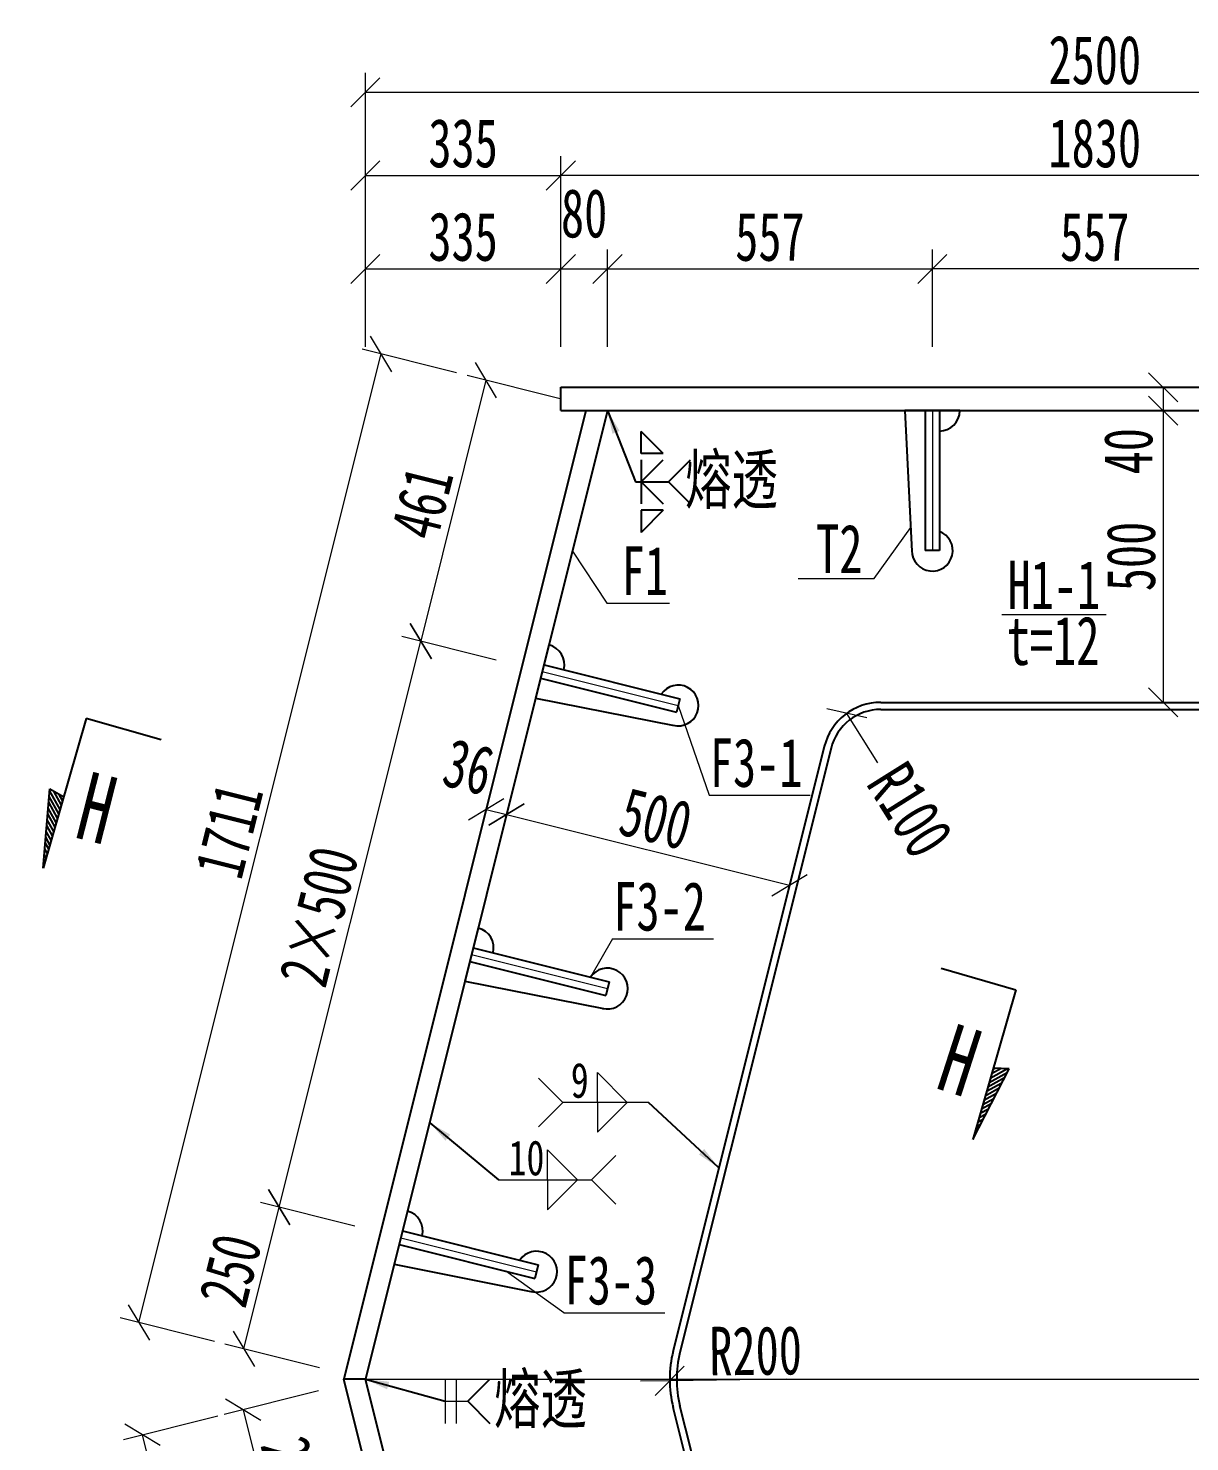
# Model space of a CAD drawing. Header units: millimetres. Extents: x -411717 to -116098, y 0 to 693159.
# Drawn here: x -184082 to -182091, y 312321 to 314743 of the extents above; entities that cross this region are included whole.
import ezdxf
from ezdxf.enums import TextEntityAlignment as Align

# ---------------------------------------------------------------- set-up
doc = ezdxf.new("R2010")
doc.units = ezdxf.units.MM
doc.header["$LTSCALE"] = 2
doc.header["$PDMODE"] = 3
doc.header["$PDSIZE"] = -10
doc.layers.get('Defpoints').update_dxf_attribs({"color": 8, "lineweight": 9})
doc.layers.add('dim', color=3, linetype='Continuous')
doc.layers.add('焊缝', color=7, linetype='Continuous')
for name, color, linetype, lineweight in [('文字', 7, 'Continuous', 15), ('标注', 4, 'Continuous', 13), ('横隔板', 6, 'Continuous', 25), ('细实线', 4, 'Continuous', 15), ('钢板粗线', 1, 'Continuous', 25)]:
    doc.layers.add(name, color=color, linetype=linetype, lineweight=lineweight)
doc.styles.add('111', font='仿宋_GB2312.ttf', dxfattribs={"width": 0.7})
doc.styles.add('BM_Dim', font='仿宋_GB2312.ttf', dxfattribs={"width": 0.85})
doc.styles.add('SMEDI', font='仿宋_GB2312.ttf', dxfattribs={"width": 0.75})
doc.styles.get("Standard").update_dxf_attribs({"font": '仿宋_GB2312.ttf'})
doc.dimstyles.new('200', dxfattribs={"dimscale": 0, "dimtxt": 2.5, "dimasz": 1.5, "dimexe": 1, "dimexo": 1, "dimgap": 0.4, "dimtad": 1, "dimdec": 0, "dimdsep": 46, "dimtxsty": '111', "dimblk": 'OBLIQUE', "dimcen": 0, "dimclrd": 256, "dimclre": 256, "dimclrt": 256, "dimadec": 1, "dimazin": 2, "dimtfac": 1, "dimtdec": 0, "dimtmove": 2, "dimatfit": 3, "dimfxl": 4, "dimfxlon": 1, "dimtolj": 1, "dimlwd": -1, "dimlwe": -1, "dimarcsym": 0})
doc.dimstyles.new('MSteel_1.0_1.0', dxfattribs={"dimtxt": 3, "dimasz": 1.2, "dimexe": 1, "dimexo": 1, "dimgap": 1, "dimtad": 3, "dimtoh": 1, "dimdec": 0, "dimzin": 0, "dimdsep": 46, "dimtxsty": 'Standard', "dimblk": 'ARCHTICK', "dimcen": 0.09, "dimclrd": 3, "dimclre": 3, "dimadec": 0, "dimazin": 0, "dimtfac": 1, "dimtdec": 4, "dimtofl": 0, "dimtmove": 0, "dimatfit": 3, "dimfxl": 1, "dimtolj": 1, "dimtzin": 0, "dimarcsym": 0})

# ---------------------------------------------------------------- blocks, each defined once
blk = doc.blocks.new('_Oblique')
at = {"color": 0, "linetype": 'ByBlock', "lineweight": -2}
blk.add_line((-0.5, -0.5), (0.5, 0.5), dxfattribs=at)
blk = doc.blocks.new('*D1218')
at = {"layer": 'Defpoints', "color": 0, "transparency": 16777216}
for p in [(-182137.3, 314128), (-182137.3, 314088), (-182136.5, 314088)]:
    blk.add_point(p, dxfattribs=at)
at = {"layer": '细实线', "transparency": 16777216}
for p, q in [((-182136.5, 314128), (-182103.2, 314128)), ((-182136.5, 314128), (-182136.5, 314088)), ((-182136.5, 314088), (-182103.2, 314088))]:
    blk.add_line(p, q, dxfattribs=at)
at = {"layer": '细实线', "transparency": 16777216, "xscale": 50, "yscale": 50, "zscale": 50}
for p, rotation in [((-182136.5, 314128), 90), ((-182136.5, 314088), 270)]:
    blk.add_blockref('_Oblique', p, dxfattribs=dict(at, rotation=rotation))
at = {"layer": '细实线', "transparency": 16777216, "insert": (-182196.1, 314018.4), "char_height": 83.33, "attachment_point": 5, "rotation": 90, "style": '111'}
blk.add_mtext('\\A1;40', dxfattribs=at)
blk = doc.blocks.new('*D1220')
at = {"layer": 'Defpoints', "color": 0, "transparency": 16777216}
for p in [(-183261.9, 313395.8), (-182776.8, 313274.6), (-182776.8, 313274.6)]:
    blk.add_point(p, dxfattribs=at)
at = {"layer": '细实线', "transparency": 16777216}
for p, q in [((-183261.9, 313395.8), (-183253.8, 313428.2)), ((-183261.9, 313395.8), (-182776.8, 313274.6)), ((-182776.8, 313274.6), (-182768.8, 313306.9))]:
    blk.add_line(p, q, dxfattribs=at)
at = {"layer": '细实线', "transparency": 16777216, "xscale": 49.99999999999995, "yscale": 49.99999999999995, "zscale": 49.99999999999995}
for p, rotation in [((-183261.9, 313395.8), 165.9637565321026), ((-182776.8, 313274.6), 345.9637565321026)]:
    blk.add_blockref('_Oblique', p, dxfattribs=dict(at, rotation=rotation))
at = {"layer": '细实线', "transparency": 16777216, "insert": (-183006, 313388.6), "char_height": 83.33, "attachment_point": 5, "rotation": 345.9638, "style": '111'}
blk.add_mtext('\\A1;500', dxfattribs=at)
blk = doc.blocks.new('24-240加劲 有过焊孔')
at = {"layer": 'Defpoints'}
blk.add_line((0, 0), (0, 240), dxfattribs=at)
at = {"layer": '钢板粗线'}
for p, q in [((-12, 0), (-12, 240)), ((-12, 240), (12, 240)), ((12, 0), (12, 240)), ((47, 0), (35, 241.7)), ((-47, 0), (47, 0))]:
    blk.add_line(p, q, dxfattribs=at)
for centre, start, end in [((0, 240), 0, 249.949), ((-12, 0), 90, 180)]:
    blk.add_arc(centre, 35, start, end, dxfattribs=at)
blk = doc.blocks.new('*D1224')
at = {"layer": 'Defpoints', "color": 0, "transparency": 16777216}
for p in [(-182283.9, 314088), (-182283.9, 313588), (-182136.5, 313588)]:
    blk.add_point(p, dxfattribs=at)
at = {"layer": '标注', "transparency": 16777216}
for p, q in [((-182250.6, 314088), (-182103.2, 314088)), ((-182136.5, 314088), (-182136.5, 313588)), ((-182250.6, 313588), (-182103.2, 313588))]:
    blk.add_line(p, q, dxfattribs=at)
at = {"layer": '标注', "transparency": 16777216, "xscale": 49.99999999999991, "yscale": 49.99999999999991, "zscale": 49.99999999999991}
for p, rotation in [((-182136.5, 314088), 90), ((-182136.5, 313588), 270)]:
    blk.add_blockref('_Oblique', p, dxfattribs=dict(at, rotation=rotation))
at = {"layer": '标注', "transparency": 16777216, "insert": (-182191.5, 313838), "char_height": 83.33, "attachment_point": 5, "rotation": 90, "style": '111'}
blk.add_mtext('\\A1;500', dxfattribs=at)
blk = doc.blocks.new('*D1227')
at = {"layer": 'Defpoints', "color": 0, "transparency": 16777216}
for p in [(-183280.8, 313468.6), (-183245.9, 313459.9), (-183261.9, 313395.8)]:
    blk.add_point(p, dxfattribs=at)
at = {"layer": '标注', "transparency": 16777216}
for p, q in [((-183288.9, 313436.3), (-183304.9, 313372.2)), ((-183254, 313427.6), (-183270, 313363.5)), ((-183296.8, 313404.6), (-183261.9, 313395.8))]:
    blk.add_line(p, q, dxfattribs=at)
at = {"layer": '标注', "transparency": 16777216, "xscale": 49.99999999999991, "yscale": 49.99999999999991, "zscale": 49.99999999999991}
for p, rotation in [((-183296.8, 313404.6), 165.9637565319836), ((-183261.9, 313395.8), 345.9637565319836)]:
    blk.add_blockref('_Oblique', p, dxfattribs=dict(at, rotation=rotation))
at = {"layer": '标注', "transparency": 16777216, "insert": (-183327.3, 313477.3), "char_height": 83.33, "attachment_point": 5, "rotation": 345.9638, "style": '111'}
blk.add_mtext('\\A1;36', dxfattribs=at)
blk = doc.blocks.new('*D1247')
at = {"layer": 'Defpoints', "color": 0, "transparency": 16777216}
for p in [(-183168.9, 314330.7), (-183168.9, 314088), (-183503.8, 312428.2)]:
    blk.add_point(p, dxfattribs=at)
at = {"layer": '标注', "transparency": 16777216}
for p, q in [((-183503.8, 314197.3), (-183503.8, 314364)), ((-183168.9, 314197.3), (-183168.9, 314364)), ((-183503.8, 314330.7), (-183168.9, 314330.7))]:
    blk.add_line(p, q, dxfattribs=at)
at = {"layer": '标注', "transparency": 16777216, "xscale": 49.99999999999991, "yscale": 49.99999999999991, "zscale": 49.99999999999991, "rotation": 180}
blk.add_blockref('_Oblique', (-183503.8, 314330.7), dxfattribs=at)
at = {"layer": '标注', "transparency": 16777216, "xscale": 49.99999999999991, "yscale": 49.99999999999991, "zscale": 49.99999999999991}
blk.add_blockref('_Oblique', (-183168.9, 314330.7), dxfattribs=at)
at = {"layer": '标注', "transparency": 16777216, "insert": (-183336.3, 314385.7), "char_height": 83.33, "attachment_point": 5, "style": '111'}
blk.add_mtext('\\A1;335', dxfattribs=at)
blk = doc.blocks.new('*D1248')
at = {"layer": 'Defpoints', "color": 0, "transparency": 16777216}
for p in [(-183088.9, 314330.7), (-183168.9, 314088), (-183088.9, 314088)]:
    blk.add_point(p, dxfattribs=at)
at = {"layer": '标注', "transparency": 16777216}
for p, q in [((-183168.9, 314197.3), (-183168.9, 314364)), ((-183088.9, 314197.3), (-183088.9, 314364)), ((-183168.9, 314330.7), (-183088.9, 314330.7))]:
    blk.add_line(p, q, dxfattribs=at)
at = {"layer": '标注', "transparency": 16777216, "xscale": 49.99999999999991, "yscale": 49.99999999999991, "zscale": 49.99999999999991, "rotation": 180}
blk.add_blockref('_Oblique', (-183168.9, 314330.7), dxfattribs=at)
at = {"layer": '标注', "transparency": 16777216, "xscale": 49.99999999999991, "yscale": 49.99999999999991, "zscale": 49.99999999999991}
blk.add_blockref('_Oblique', (-183088.9, 314330.7), dxfattribs=at)
at = {"layer": '标注', "transparency": 16777216, "insert": (-183128.9, 314425.7), "char_height": 83.33, "attachment_point": 5, "style": '111'}
blk.add_mtext('\\A1;80', dxfattribs=at)
blk = doc.blocks.new('*D1230')
at = {"layer": 'Defpoints', "color": 0, "transparency": 16777216}
for p in [(-182532.2, 314330.7), (-183088.9, 314088), (-182532.2, 314088)]:
    blk.add_point(p, dxfattribs=at)
at = {"layer": '标注', "transparency": 16777216}
for p, q in [((-183088.9, 314197.3), (-183088.9, 314364)), ((-182532.2, 314197.3), (-182532.2, 314364)), ((-183088.9, 314330.7), (-182532.2, 314330.7))]:
    blk.add_line(p, q, dxfattribs=at)
at = {"layer": '标注', "transparency": 16777216, "xscale": 49.99999999999991, "yscale": 49.99999999999991, "zscale": 49.99999999999991, "rotation": 180}
blk.add_blockref('_Oblique', (-183088.9, 314330.7), dxfattribs=at)
at = {"layer": '标注', "transparency": 16777216, "xscale": 49.99999999999991, "yscale": 49.99999999999991, "zscale": 49.99999999999991}
blk.add_blockref('_Oblique', (-182532.2, 314330.7), dxfattribs=at)
at = {"layer": '标注', "transparency": 16777216, "insert": (-182810.5, 314385.7), "char_height": 83.33, "attachment_point": 5, "style": '111'}
blk.add_mtext('\\A1;557', dxfattribs=at)
blk = doc.blocks.new('*D1252')
at = {"layer": 'Defpoints', "color": 0, "transparency": 16777216}
for p in [(-183168.9, 314490.9), (-183168.9, 314128), (-181338.8, 314128)]:
    blk.add_point(p, dxfattribs=at)
at = {"layer": '标注', "transparency": 16777216}
for p, q in [((-183168.9, 314357.6), (-183168.9, 314524.2)), ((-181338.8, 314357.6), (-181338.8, 314524.2)), ((-181338.8, 314490.9), (-183168.9, 314490.9))]:
    blk.add_line(p, q, dxfattribs=at)
at = {"layer": '标注', "transparency": 16777216, "xscale": 49.99999999999991, "yscale": 49.99999999999991, "zscale": 49.99999999999991, "rotation": 180}
blk.add_blockref('_Oblique', (-183168.9, 314490.9), dxfattribs=at)
at = {"layer": '标注', "transparency": 16777216, "xscale": 49.99999999999991, "yscale": 49.99999999999991, "zscale": 49.99999999999991}
blk.add_blockref('_Oblique', (-181338.8, 314490.9), dxfattribs=at)
at = {"layer": '标注', "transparency": 16777216, "insert": (-182253.8, 314545.9), "char_height": 83.33, "attachment_point": 5, "style": '111'}
blk.add_mtext('\\A1;1830', dxfattribs=at)
blk = doc.blocks.new('*D1231')
at = {"layer": 'Defpoints', "color": 0, "transparency": 16777216}
for p in [(-181003.8, 314633.5), (-183503.8, 312409), (-181003.8, 312409)]:
    blk.add_point(p, dxfattribs=at)
at = {"layer": '标注', "transparency": 16777216}
for p, q in [((-183503.8, 314500.1), (-183503.8, 314666.8)), ((-181003.8, 314500.1), (-181003.8, 314666.8)), ((-183503.8, 314633.5), (-181003.8, 314633.5))]:
    blk.add_line(p, q, dxfattribs=at)
at = {"layer": '标注', "transparency": 16777216, "xscale": 49.99999999999991, "yscale": 49.99999999999991, "zscale": 49.99999999999991, "rotation": 180}
blk.add_blockref('_Oblique', (-183503.8, 314633.5), dxfattribs=at)
at = {"layer": '标注', "transparency": 16777216, "xscale": 49.99999999999991, "yscale": 49.99999999999991, "zscale": 49.99999999999991}
blk.add_blockref('_Oblique', (-181003.8, 314633.5), dxfattribs=at)
at = {"layer": '标注', "transparency": 16777216, "insert": (-182253.8, 314688.5), "char_height": 83.33, "attachment_point": 5, "style": '111'}
blk.add_mtext('\\A1;2500', dxfattribs=at)
blk = doc.blocks.new('*D1232')
at = {"layer": 'Defpoints', "color": 0, "transparency": 16777216}
for p in [(-183168.9, 314490.9), (-183168.9, 314248.2), (-183503.8, 312428.2)]:
    blk.add_point(p, dxfattribs=at)
at = {"layer": '标注', "transparency": 16777216}
for p, q in [((-183503.8, 314357.6), (-183503.8, 314524.2)), ((-183168.9, 314357.6), (-183168.9, 314524.2)), ((-183503.8, 314490.9), (-183168.9, 314490.9))]:
    blk.add_line(p, q, dxfattribs=at)
at = {"layer": '标注', "transparency": 16777216, "xscale": 49.99999999999991, "yscale": 49.99999999999991, "zscale": 49.99999999999991, "rotation": 180}
blk.add_blockref('_Oblique', (-183503.8, 314490.9), dxfattribs=at)
at = {"layer": '标注', "transparency": 16777216, "xscale": 49.99999999999991, "yscale": 49.99999999999991, "zscale": 49.99999999999991}
blk.add_blockref('_Oblique', (-183168.9, 314490.9), dxfattribs=at)
at = {"layer": '标注', "transparency": 16777216, "insert": (-183336.3, 314545.9), "char_height": 83.33, "attachment_point": 5, "style": '111'}
blk.add_mtext('\\A1;335', dxfattribs=at)
blk = doc.blocks.new('*D1259')
at = {"layer": 'Defpoints', "color": 0, "transparency": 16777216}
for p in [(-182678.8, 313569.2), (-182625.7, 313484.4)]:
    blk.add_point(p, dxfattribs=at)
at = {"layer": '标注', "transparency": 16777216}
blk.add_line((-182625.7, 313484.4), (-182678.8, 313569.2), dxfattribs=at)
at = {"layer": '标注', "transparency": 16777216, "xscale": 49.99999999999991, "yscale": 49.99999999999991, "zscale": 49.99999999999991, "rotation": 122.0703065709551}
blk.add_blockref('_Oblique', (-182678.8, 313569.2), dxfattribs=at)
at = {"layer": '标注', "transparency": 16777216, "insert": (-182570.5, 313403.5), "char_height": 83.33, "attachment_point": 5, "rotation": 302.0703, "style": '111'}
blk.add_mtext('\\A1;R100', dxfattribs=at)
blk = doc.blocks.new('*D1238')
at = {"layer": 'Defpoints', "color": 0, "transparency": 16777216}
for p in [(-183651.4, 312722.8), (-183443.2, 312670.7), (-183503.8, 312428.2)]:
    blk.add_point(p, dxfattribs=at)
at = {"layer": '标注', "transparency": 16777216}
for p, q in [((-183712.1, 312480.3), (-183651.4, 312722.8)), ((-183522.1, 312690.5), (-183683.8, 312730.9)), ((-183582.7, 312447.9), (-183744.4, 312488.3))]:
    blk.add_line(p, q, dxfattribs=at)
at = {"layer": '标注', "transparency": 16777216, "xscale": 49.99999999999987, "yscale": 49.99999999999987, "zscale": 49.99999999999987}
for p, rotation in [((-183651.4, 312722.8), 75.96375653115464), ((-183712.1, 312480.3), 255.9637565311546)]:
    blk.add_blockref('_Oblique', p, dxfattribs=dict(at, rotation=rotation))
at = {"layer": '标注', "transparency": 16777216, "insert": (-183735.1, 312614.9), "char_height": 83.33, "attachment_point": 5, "rotation": 75.9638, "style": '111'}
blk.add_mtext('\\A1;250', dxfattribs=at)
blk = doc.blocks.new('*D1239')
at = {"layer": 'Defpoints', "color": 0, "transparency": 16777216}
for p in [(-183408.9, 313692.9), (-183200.6, 313640.9), (-183443.2, 312670.7)]:
    blk.add_point(p, dxfattribs=at)
at = {"layer": '标注', "transparency": 16777216}
for p, q in [((-183651.4, 312722.8), (-183408.9, 313692.9)), ((-183279.5, 313660.6), (-183441.2, 313701)), ((-183522.1, 312690.5), (-183683.8, 312730.9))]:
    blk.add_line(p, q, dxfattribs=at)
at = {"layer": '标注', "transparency": 16777216, "xscale": 49.99999999999987, "yscale": 49.99999999999987, "zscale": 49.99999999999987}
for p, rotation in [((-183408.9, 313692.9), 75.96375653207353), ((-183651.4, 312722.8), 255.9637565320735)]:
    blk.add_blockref('_Oblique', p, dxfattribs=dict(at, rotation=rotation))
at = {"layer": '标注', "transparency": 16777216, "insert": (-183583.5, 313221.2), "char_height": 83.33, "attachment_point": 5, "rotation": 75.9638, "style": '111'}
blk.add_mtext('\\A1;2×500', dxfattribs=at)
blk = doc.blocks.new('*D1240')
at = {"layer": 'Defpoints', "color": 0, "transparency": 16777216}
for p in [(-183503.8, 312428.2), (-183443.2, 312185.7), (-183652.8, 312133.3)]:
    blk.add_point(p, dxfattribs=at)
at = {"layer": '标注', "transparency": 16777216}
for p, q in [((-183584.1, 312408.1), (-183745.8, 312367.7)), ((-183713.4, 312375.8), (-183652.8, 312133.3)), ((-183523.4, 312165.6), (-183685.1, 312125.2))]:
    blk.add_line(p, q, dxfattribs=at)
at = {"layer": '标注', "transparency": 16777216, "xscale": 49.99999999999987, "yscale": 49.99999999999987, "zscale": 49.99999999999987}
for p, rotation in [((-183713.4, 312375.8), 104.0362434679232), ((-183652.8, 312133.3), 284.0362434679232)]:
    blk.add_blockref('_Oblique', p, dxfattribs=dict(at, rotation=rotation))
at = {"layer": '标注', "transparency": 16777216, "insert": (-183629.8, 312267.9), "char_height": 83.33, "attachment_point": 5, "rotation": 284.0362, "style": '111'}
blk.add_mtext('\\A1;250', dxfattribs=at)
blk = doc.blocks.new('*D1261')
at = {"layer": 'Defpoints', "color": 0, "transparency": 16777216}
for p in [(-183503.8, 312428.2), (-183885.9, 312332.7), (-183088.9, 310768.5)]:
    blk.add_point(p, dxfattribs=at)
at = {"layer": '标注', "transparency": 16777216}
for p, q in [((-183756.6, 312365), (-183918.3, 312324.6)), ((-183471, 310672.9), (-183885.9, 312332.7)), ((-183341.6, 310705.3), (-183503.3, 310664.8))]:
    blk.add_line(p, q, dxfattribs=at)
at = {"layer": '标注', "transparency": 16777216, "xscale": 49.99999999999991, "yscale": 49.99999999999991, "zscale": 49.99999999999991}
for p, rotation in [((-183885.9, 312332.7), 104.0362434679269), ((-183471, 310672.9), 284.036243467927)]:
    blk.add_blockref('_Oblique', p, dxfattribs=dict(at, rotation=rotation))
at = {"layer": '标注', "transparency": 16777216, "insert": (-183625.1, 311516.1), "char_height": 83.33, "attachment_point": 5, "rotation": 284.0362, "style": '111'}
blk.add_mtext('\\A1;1711', dxfattribs=at)
blk = doc.blocks.new('*D1262')
at = {"layer": 'Defpoints', "color": 0, "transparency": 16777216}
for p in [(-183476.9, 314185), (-183088.9, 314088), (-183503.8, 312428.2)]:
    blk.add_point(p, dxfattribs=at)
at = {"layer": '标注', "transparency": 16777216}
for p, q in [((-183347.6, 314152.6), (-183509.3, 314193)), ((-183891.9, 312525.2), (-183476.9, 314185)), ((-183762.5, 312492.9), (-183924.2, 312533.3))]:
    blk.add_line(p, q, dxfattribs=at)
at = {"layer": '标注', "transparency": 16777216, "xscale": 49.99999999999991, "yscale": 49.99999999999991, "zscale": 49.99999999999991}
for p, rotation in [((-183476.9, 314185), 75.963756532074), ((-183891.9, 312525.2), 255.963756532074)]:
    blk.add_blockref('_Oblique', p, dxfattribs=dict(at, rotation=rotation))
at = {"layer": '标注', "transparency": 16777216, "insert": (-183737.8, 313368.4), "char_height": 83.33, "attachment_point": 5, "rotation": 75.9638, "style": '111'}
blk.add_mtext('\\A1;1711', dxfattribs=at)
blk = doc.blocks.new('*D1242')
at = {"layer": 'Defpoints', "color": 0, "transparency": 16777216}
for p in [(-183088.9, 314088), (-183408.9, 313692.9), (-183200.6, 313640.9)]:
    blk.add_point(p, dxfattribs=at)
at = {"layer": '标注', "transparency": 16777216}
for p, q in [((-183167.8, 314107.7), (-183329.5, 314148.1)), ((-183297.1, 314140), (-183408.9, 313692.9)), ((-183279.5, 313660.6), (-183441.2, 313701))]:
    blk.add_line(p, q, dxfattribs=at)
at = {"layer": '标注', "transparency": 16777216, "xscale": 49.99999999999991, "yscale": 49.99999999999991, "zscale": 49.99999999999991}
for p, rotation in [((-183297.1, 314140), 75.96375653207352), ((-183408.9, 313692.9), 255.9637565320735)]:
    blk.add_blockref('_Oblique', p, dxfattribs=dict(at, rotation=rotation))
at = {"layer": '标注', "transparency": 16777216, "insert": (-183406.4, 313929.8), "char_height": 83.33, "attachment_point": 5, "rotation": 75.9638, "style": '111'}
blk.add_mtext('\\A1;461', dxfattribs=at)
blk = doc.blocks.new('*D1264')
at = {"layer": 'Defpoints', "color": 0, "transparency": 16777216}
for p in [(-182982.3, 312425.5), (-182782.3, 312428.2)]:
    blk.add_point(p, dxfattribs=at)
at = {"layer": '标注', "transparency": 16777216}
for p, q in [((-182982.3, 312425.5), (-183032.2, 312424.8)), ((-182782.3, 312428.2), (-182982.3, 312425.5))]:
    blk.add_line(p, q, dxfattribs=at)
at = {"layer": '标注', "transparency": 16777216, "xscale": 50.00000000000007, "yscale": 50.00000000000007, "zscale": 50.00000000000007, "rotation": 0.7851341266660457}
blk.add_blockref('_Oblique', (-182982.3, 312425.5), dxfattribs=at)
at = {"layer": '标注', "transparency": 16777216, "insert": (-182835.1, 312476.6), "char_height": 83.33, "attachment_point": 5, "rotation": 0.7851, "style": '111'}
blk.add_mtext('\\A1;R200', dxfattribs=at)
blk = doc.blocks.new('_ArchTick')
at = {"color": 0, "linetype": 'ByBlock', "const_width": 0.15}
blk.add_lwpolyline([(-0.5, -0.5), (0.5, 0.5)], dxfattribs=at)
blk = doc.blocks.new('剖面箭头')
at = {"layer": '钢板粗线', "ltscale": 10}
h = blk.add_hatch(dxfattribs=at)
h.set_pattern_fill('ANSI31', color=256, style=0)
h.set_pattern_definition([(45, (-182.99888, -777.8594), (-0.088388348, 0.088388348), [])])
h.paths.add_polyline_path([(6, -3), (3.15, -3), (3, -3.6)])
for p, q in [((0, 0), (0, -3)), ((0, -3), (6, -3)), ((6, -3), (3, -3.6)), ((3, -3.6), (3.15, -3))]:
    blk.add_line(p, q, dxfattribs=at)
blk = doc.blocks.new('*D1267')
at = {"layer": 'Defpoints', "color": 0, "transparency": 16777216}
for p in [(-182532.2, 314330.7), (-182532.2, 314088), (-181975.5, 314088)]:
    blk.add_point(p, dxfattribs=at)
at = {"layer": '标注', "transparency": 16777216}
for p, q in [((-182532.2, 314197.3), (-182532.2, 314364)), ((-181975.5, 314197.3), (-181975.5, 314364)), ((-181975.5, 314330.7), (-182532.2, 314330.7))]:
    blk.add_line(p, q, dxfattribs=at)
at = {"layer": '标注', "transparency": 16777216, "xscale": 49.99999999999991, "yscale": 49.99999999999991, "zscale": 49.99999999999991, "rotation": 180}
blk.add_blockref('_Oblique', (-182532.2, 314330.7), dxfattribs=at)
at = {"layer": '标注', "transparency": 16777216, "xscale": 49.99999999999991, "yscale": 49.99999999999991, "zscale": 49.99999999999991}
blk.add_blockref('_Oblique', (-181975.5, 314330.7), dxfattribs=at)
at = {"layer": '标注', "transparency": 16777216, "insert": (-182253.8, 314385.7), "char_height": 83.33, "attachment_point": 5, "style": '111'}
blk.add_mtext('\\A1;557', dxfattribs=at)

msp = doc.modelspace()

# ---------------------------------------------------------------- linework, layer by layer
at = {"layer": 'Defpoints'}
msp.add_line((-183503.8, 312428.2), (-181003.8, 312428.2), dxfattribs=at)
at = {"layer": '标注'}
for p, q in [((-183080.2, 313182.9), (-183118.1, 313117.2)), ((-183163.7, 312542.2), (-183262.9, 312613.3)), ((-183366.9, 312428.2), (-183366.9, 312352.6)), ((-183348.2, 312428.2), (-183348.2, 312352.6)), ((-183366.9, 312390.4), (-183328.4, 312390.4))]:
    msp.add_line(p, q, dxfattribs=at)
at = {"layer": '横隔板', "ltscale": 550}
for p, q in [((-183168.9, 314128), (-181338.8, 314128)), ((-183126, 314088), (-183540.9, 312428.2)), ((-183088.9, 314088), (-183503.8, 312428.2)), ((-183168.9, 314088), (-181338.8, 314088)), ((-182620.4, 313588), (-181887.2, 313588)), ((-182620.4, 313576), (-181887.2, 313576)), ((-182717.4, 313512.2), (-182976.3, 312476.7)), ((-182705.8, 313509.3), (-182964.7, 312473.8)), ((-183126, 310768.5), (-183540.9, 312428.2)), ((-183088.9, 310768.5), (-183503.8, 312428.2)), ((-182717.4, 311344.2), (-182976.3, 312379.7)), ((-182717.4, 311344.2), (-182976.3, 312379.7)), ((-182705.8, 311347.1), (-182964.7, 312382.6))]:
    msp.add_line(p, q, dxfattribs=at)
at = {"layer": '横隔板', "color": 2, "ltscale": 550}
for p, q in [((-183168.9, 314088), (-183168.9, 314128)), ((-183503.8, 312428.2), (-183540.9, 312428.2))]:
    msp.add_line(p, q, dxfattribs=at)
for centre, radius, start, end in [((-182620.4, 313488), 100, 90, 165.9638), ((-182620.4, 313488), 88, 90, 165.9638), ((-182782.3, 312428.2), 200, 165.9638, 194.0362), ((-182782.3, 312428.2), 188, 165.9638, 194.0362)]:
    msp.add_arc(centre, radius, start, end, dxfattribs=at)
at = {"layer": '焊缝', "color": 4}
for p, q in [((-182993.4, 314014.4), (-183031.2, 314052.2)), ((-183031.2, 314014.4), (-183031.2, 314052.2)), ((-182993.4, 314014.4), (-183031.2, 314014.4)), ((-183031.2, 313965.8), (-182993.4, 314003.6)), ((-183031.2, 314003.6), (-183031.2, 313928)), ((-182984.4, 313965.8), (-182946.6, 314003.6)), ((-183041.1, 313965.8), (-182984.4, 313965.8)), ((-183031.2, 313965.8), (-182993.4, 313928)), ((-182984.4, 313965.8), (-182946.6, 313928)), ((-182993.4, 313917.2), (-183031.2, 313917.2)), ((-183031.2, 313917.2), (-183031.2, 313879.4)), ((-182993.4, 313917.2), (-183031.2, 313879.4)), ((-183503.8, 312428.2), (-183366.9, 312390.4)), ((-183328.4, 312390.4), (-183290.6, 312428.2)), ((-183328.4, 312390.4), (-183290.6, 312352.6))]:
    msp.add_line(p, q, dxfattribs=at)
msp.add_solid([(-183466.6, 312410.9), (-183463, 312423.9), (-183503.8, 312428.2)], dxfattribs=at)
at = {"layer": '细实线'}
for p, q in [((-182632.1, 313800.3), (-182569.2, 313887.6)), ((-183149.1, 313847.1), (-183090.1, 313757.8)), ((-182762, 313800.3), (-182632.1, 313800.3)), ((-183090.1, 313757.8), (-182982.8, 313757.8)), ((-182412.9, 313738.5), (-182234.3, 313738.5)), ((-182967.8, 313582.7), (-182914.7, 313429)), ((-182914.7, 313429), (-182741.7, 313429)), ((-183080.2, 313182.9), (-182907.2, 313182.9)), ((-183165.7, 312902.6), (-183207.4, 312944.3)), ((-183106.3, 312902.6), (-183106.3, 312953.9)), ((-183055, 312902.6), (-183106.3, 312953.9)), ((-183165.7, 312902.6), (-183207.4, 312860.9)), ((-183018.4, 312902.6), (-183165.7, 312902.6)), ((-183106.3, 312902.6), (-183106.3, 312851.3)), ((-183055, 312902.6), (-183106.3, 312851.3)), ((-183191.6, 312769.7), (-183191.6, 312821)), ((-183140.3, 312769.7), (-183191.6, 312821)), ((-183116.2, 312769.7), (-183074.5, 312811.4)), ((-183275.5, 312769.7), (-183116.2, 312769.7)), ((-183191.6, 312769.7), (-183140.3, 312769.7)), ((-183191.6, 312769.7), (-183191.6, 312718.4)), ((-183191.6, 312769.7), (-183140.3, 312769.7)), ((-183140.3, 312769.7), (-183191.6, 312718.4)), ((-183116.2, 312769.7), (-183074.5, 312728.1)), ((-183163.7, 312542.2), (-182990.7, 312542.2))]:
    msp.add_line(p, q, dxfattribs=at)

# ---------------------------------------------------------------- block references
at = {"layer": 'dim', "yscale": 44.44444444444441, "zscale": 44.44444444444441}
for p, xscale, rotation in [((-183854, 313523.6), 44.44444444444441, 253.9449255486168), ((-182517.3, 313132.4), -44.44444444444441, 73.94492554861296)]:
    msp.add_blockref('剖面箭头', p, dxfattribs=dict(at, xscale=xscale, rotation=rotation))
at = {"layer": '标注'}
for p, rotation in [((-182532.2, 314088), 180), ((-183200.6, 313640.9), 255.9637565322801), ((-183321.9, 313155.8), 255.9637565322801), ((-183443.2, 312670.7), 255.9637565322801)]:
    msp.add_blockref('24-240加劲 有过焊孔', p, dxfattribs=dict(at, rotation=rotation))

# ---------------------------------------------------------------- texts
at = {"layer": '文字', "style": 'BM_Dim', "width": 0.7}
for rotation, p in [(345.7622, (-183978.2, 313350.5)), (342.1277, (-182503.3, 312919.4))]:
    msp.add_text('H', height=116.7, rotation=rotation, dxfattribs=at).set_placement(p, align=Align.CENTER)
at = {"layer": '细实线', "width": 0.7}
for s, p in [('熔透', (-182955.9, 313928.7)), ('T2', (-182731.4, 313809.5)), ('F1', (-183064.5, 313771.9)), ('H1-1', (-182403.3, 313747.8)), ('t=12', (-182404.6, 313652.1)), ('F3-1', (-182913.5, 313443.2)), ('F3-2', (-183079, 313197)), ('F3-3', (-183162.5, 312556.3)), ('熔透', (-183283.4, 312353.3))]:
    msp.add_text(s, height=83.33, dxfattribs=at).set_placement(p)
at = {"layer": '细实线', "style": 'SMEDI', "width": 0.75}
for s, p in [('9', (-183151.7, 312940.5)), ('10', (-183258.3, 312807.6))]:
    msp.add_text(s, height=60, dxfattribs=at).set_placement(p, align=Align.MIDDLE_LEFT)

# ---------------------------------------------------------------- dimensions: what is measured, and where the dimension line sits
at = {"layer": '标注'}
for base, p1, p2, picture, middle in [((-181003.8, 314633.5), (-183503.8, 312409), (-181003.8, 312409), '*D1231', (-182253.8, 314688.5)), ((-183168.9, 314490.9), (-183503.8, 312428.2), (-183168.9, 314248.2), '*D1232', (-183336.3, 314545.9)), ((-183168.9, 314490.9), (-181338.8, 314128), (-183168.9, 314128), '*D1252', (-182253.8, 314545.9)), ((-183088.9, 314330.7), (-183168.9, 314088), (-183088.9, 314088), '*D1248', (-183128.9, 314425.7)), ((-183168.9, 314330.7), (-183503.8, 312428.2), (-183168.9, 314088), '*D1247', (-183336.3, 314385.7)), ((-182532.2, 314330.7), (-183088.9, 314088), (-182532.2, 314088), '*D1230', (-182810.5, 314385.7))]:
    dim = msp.add_linear_dim(base=base, p1=p1, p2=p2, dimstyle='200', override={"dimscale": 33.333333, "dimarcsym": 1}, dxfattribs=at)
    dim.commit()
    dim.dimension.update_dxf_attribs({"geometry": picture, "text_midpoint": middle})
for base, p1, p2, angle, override, picture, middle in [((-182532.2, 314330.7), (-181975.5, 314088), (-182532.2, 314088), 180, {"dimscale": 33.333333, "dimadec": 3, "dimarcsym": 1}, '*D1267', (-182253.8, 314385.7)), ((-182136.5, 313588), (-182283.9, 314088), (-182283.9, 313588), 90, {"dimscale": 33.333333, "dimarcsym": 1}, '*D1224', (-182191.5, 313838))]:
    dim = msp.add_linear_dim(base=base, p1=p1, p2=p2, angle=angle, dimstyle='200', override=override, dxfattribs=at)
    dim.commit()
    dim.dimension.update_dxf_attribs({"geometry": picture, "text_midpoint": middle})
for p1, p2, distance, picture, middle in [((-183503.8, 312428.2), (-183088.9, 314088), 400, '*D1262', (-183737.8, 313368.4)), ((-183088.9, 314088), (-183200.6, 313640.9), -214.7, '*D1242', (-183406.4, 313929.8)), ((-183503.8, 312428.2), (-183443.2, 312670.7), 214.7, '*D1238', (-183735.1, 312614.9)), ((-183088.9, 310768.5), (-183503.8, 312428.2), 393.9, '*D1261', (-183625.1, 311516.1)), ((-183503.8, 312428.2), (-183443.2, 312185.7), -216.1, '*D1240', (-183629.8, 312267.9))]:
    dim = msp.add_aligned_dim(p1=p1, p2=p2, distance=distance, dimstyle='200', override={"dimscale": 33.333333, "dimadec": 3, "dimarcsym": 1}, dxfattribs=at)
    dim.commit()
    dim.dimension.update_dxf_attribs({"geometry": picture, "text_midpoint": middle})
dim = msp.add_aligned_dim(p1=(-183443.2, 312670.7), p2=(-183200.6, 313640.9), distance=214.7, text='2×500', dimstyle='200', override={"dimscale": 33.333333, "dimadec": 3, "dimarcsym": 1}, dxfattribs=at)
dim.commit()
dim.dimension.update_dxf_attribs({"geometry": '*D1239', "text_midpoint": (-183583.5, 313221.2)})
for center, mpoint, picture, middle in [((-182625.7, 313484.4), (-182678.8, 313569.2), '*D1259', (-182570.5, 313403.5)), ((-182782.3, 312428.2), (-182982.3, 312425.5), '*D1264', (-182835.1, 312476.6))]:
    dim = msp.add_radius_dim(center=center, mpoint=mpoint, dimstyle='200', override={"dimscale": 33.333333, "dimadec": 3, "dimarcsym": 1}, dxfattribs=at)
    dim.commit()
    dim.dimension.update_dxf_attribs({"geometry": picture, "text_midpoint": middle, "dimtype": 164})
dim = msp.add_linear_dim(base=(-183261.9, 313395.8), p1=(-183280.8, 313468.6), p2=(-183245.9, 313459.9), angle=345.9638, dimstyle='200', override={"dimscale": 33.333333, "dimarcsym": 1}, dxfattribs=at)
dim.commit()
dim.dimension.update_dxf_attribs({"geometry": '*D1227', "text_midpoint": (-183327.3, 313477.3), "dimtype": 161})
at = {"layer": '细实线'}
dim = msp.add_linear_dim(base=(-182136.5, 314088), p1=(-182137.3, 314128), p2=(-182137.3, 314088), angle=270, dimstyle='200', override={"dimscale": 33.333333, "dimfxl": 1.5, "dimarcsym": 1}, dxfattribs=at)
dim.commit()
dim.dimension.update_dxf_attribs({"geometry": '*D1218', "text_midpoint": (-182196.1, 314018.4), "dimtype": 161})
dim = msp.add_aligned_dim(p1=(-183261.9, 313395.8), p2=(-182776.8, 313274.6), distance=0, dimstyle='200', override={"dimscale": 33.333333, "dimarcsym": 1}, dxfattribs=at)
dim.commit()
dim.dimension.update_dxf_attribs({"geometry": '*D1220', "text_midpoint": (-183006, 313388.6)})

# ---------------------------------------------------------------- leaders
for points in [[(-183088.9, 314088), (-183041.1, 313965.8)], [(-182898.5, 312790.8), (-183018.4, 312902.6)], [(-183393.1, 312867.7), (-183275.5, 312769.7)]]:
    msp.add_leader(points, dimstyle='MSteel_1.0_1.0', override={"dimscale": 33.333333, "dimclrd": 256}, dxfattribs=at)

doc.saveas('drawing.dxf')
